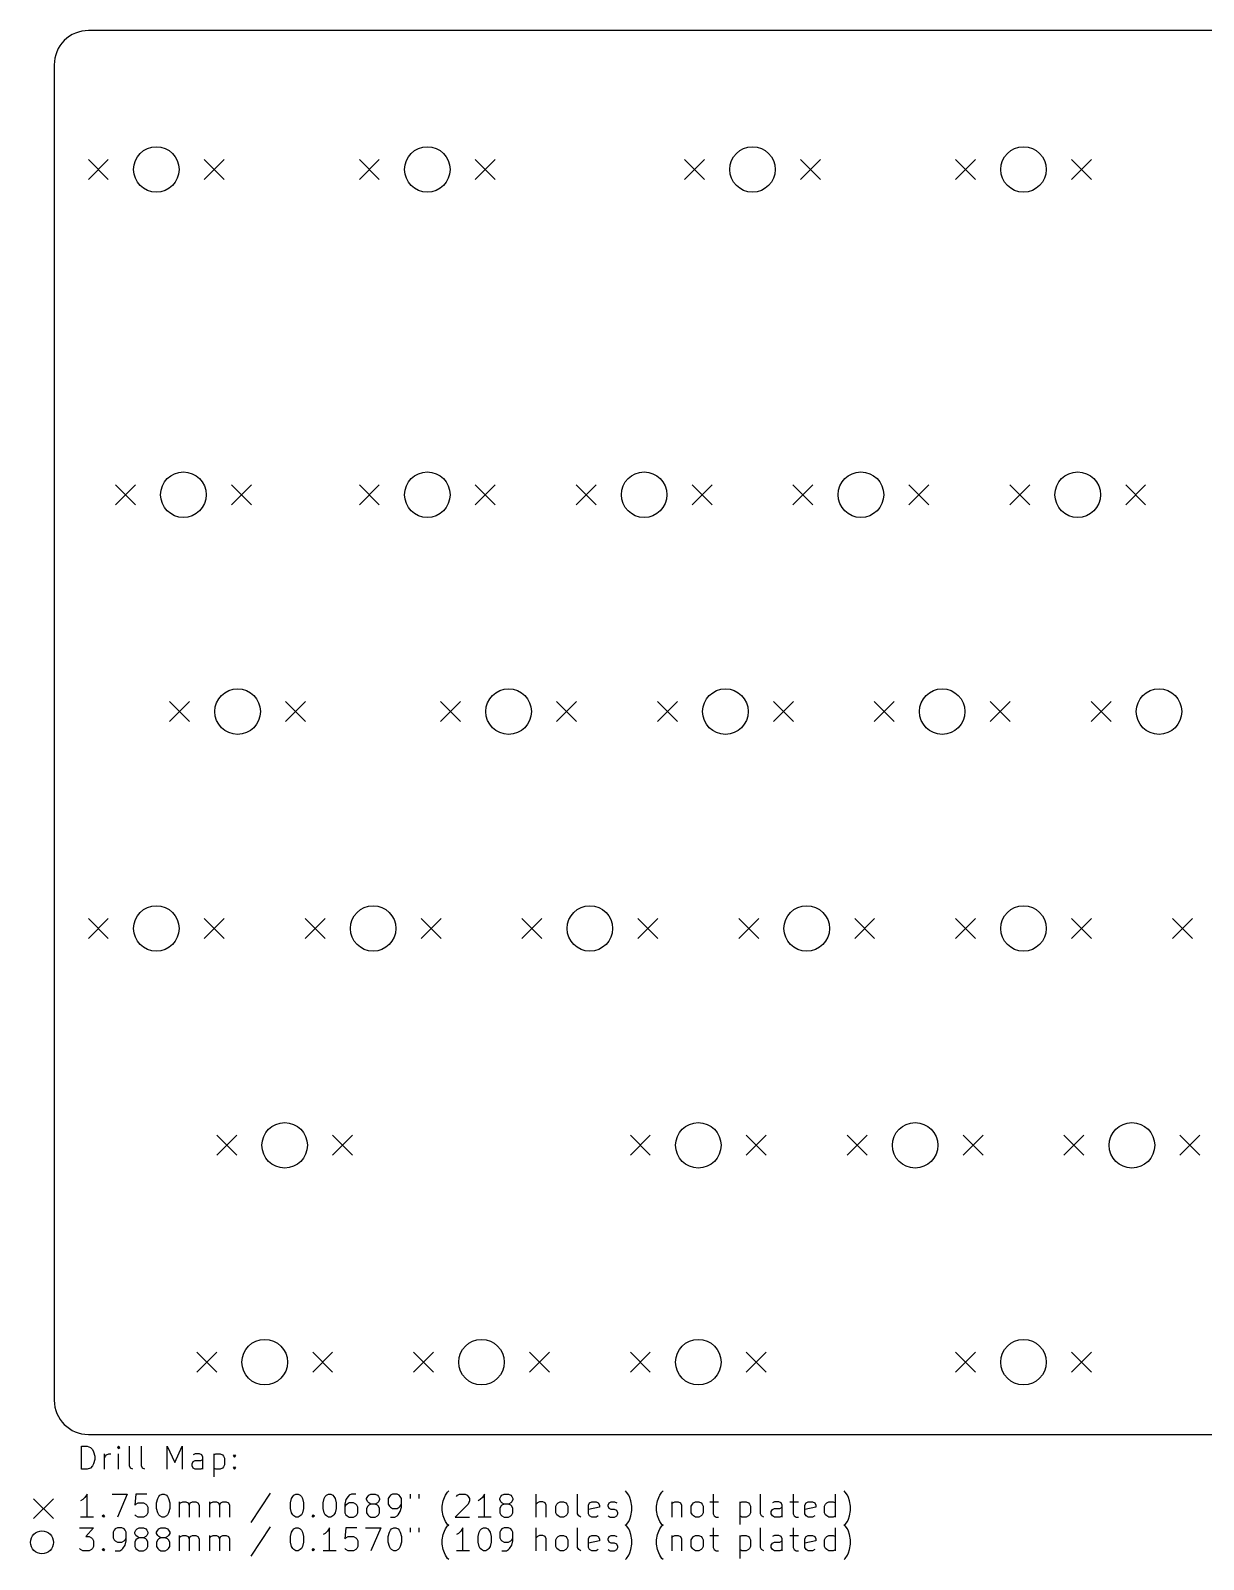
# Model space of a CAD drawing. Extents: x 0 to 17.2, y -5.6 to -0.3.
# Drawn here: x 0 to 4.04, y -5.59 to -0.31 of the extents above; entities that cross this region are included whole.
import ezdxf

# ---------------------------------------------------------------- set-up
doc = ezdxf.new("R2010")
doc.units = 0
doc.header["$MEASUREMENT"] = 0
doc.layers.add('BLACK', color=7, linetype='CONTINUOUS')

msp = doc.modelspace()

# ---------------------------------------------------------------- linework, layer by layer
at = {"layer": 'BLACK', "linetype": 'CONTINUOUS'}
for p, q in [((17.0866, -0.314961), (0.19685, -0.314961)), ((0.07874, -0.433071), (0.07874, -5.03937)), ((0.196457, -0.759449), (0.265354, -0.828346)), ((0.265354, -0.759449), (0.196457, -0.828346)), ((0.596457, -0.759449), (0.665354, -0.828346)), ((0.665354, -0.759449), (0.596457, -0.828346)), ((1.1315, -0.759449), (1.20039, -0.828346)), ((1.20039, -0.759449), (1.1315, -0.828346)), ((1.5315, -0.759449), (1.60039, -0.828346)), ((1.60039, -0.759449), (1.5315, -0.828346)), ((2.25354, -0.759449), (2.32244, -0.828346)), ((2.32244, -0.759449), (2.25354, -0.828346)), ((2.65354, -0.759449), (2.72244, -0.828346)), ((2.72244, -0.759449), (2.65354, -0.828346)), ((3.18858, -0.759449), (3.25748, -0.828346)), ((3.25748, -0.759449), (3.18858, -0.828346)), ((3.58858, -0.759449), (3.65748, -0.828346)), ((3.65748, -0.759449), (3.58858, -0.828346)), ((0.289961, -1.8815), (0.358858, -1.95039)), ((0.358858, -1.8815), (0.289961, -1.95039)), ((0.689961, -1.8815), (0.758858, -1.95039)), ((0.758858, -1.8815), (0.689961, -1.95039)), ((1.1315, -1.8815), (1.20039, -1.95039)), ((1.20039, -1.8815), (1.1315, -1.95039)), ((1.5315, -1.8815), (1.60039, -1.95039)), ((1.60039, -1.8815), (1.5315, -1.95039)), ((1.87953, -1.8815), (1.94843, -1.95039)), ((1.94843, -1.8815), (1.87953, -1.95039)), ((2.27953, -1.8815), (2.34843, -1.95039)), ((2.34843, -1.8815), (2.27953, -1.95039)), ((2.62756, -1.8815), (2.69646, -1.95039)), ((2.69646, -1.8815), (2.62756, -1.95039)), ((3.02756, -1.8815), (3.09646, -1.95039)), ((3.09646, -1.8815), (3.02756, -1.95039)), ((3.37559, -1.8815), (3.44449, -1.95039)), ((3.44449, -1.8815), (3.37559, -1.95039)), ((3.77559, -1.8815), (3.84449, -1.95039)), ((3.84449, -1.8815), (3.77559, -1.95039)), ((0.476969, -2.62953), (0.545866, -2.69843)), ((0.545866, -2.62953), (0.476969, -2.69843)), ((0.876969, -2.62953), (0.945866, -2.69843)), ((0.945866, -2.62953), (0.876969, -2.69843)), ((1.41201, -2.62953), (1.48091, -2.69843)), ((1.48091, -2.62953), (1.41201, -2.69843)), ((1.81201, -2.62953), (1.88091, -2.69843)), ((1.88091, -2.62953), (1.81201, -2.69843)), ((2.16004, -2.62953), (2.22894, -2.69843)), ((2.22894, -2.62953), (2.16004, -2.69843)), ((2.56004, -2.62953), (2.62894, -2.69843)), ((2.62894, -2.62953), (2.56004, -2.69843)), ((2.90807, -2.62953), (2.97697, -2.69843)), ((2.97697, -2.62953), (2.90807, -2.69843)), ((3.30807, -2.62953), (3.37697, -2.69843)), ((3.37697, -2.62953), (3.30807, -2.69843)), ((3.6561, -2.62953), (3.725, -2.69843)), ((3.725, -2.62953), (3.6561, -2.69843)), ((0.196457, -3.37756), (0.265354, -3.44646)), ((0.265354, -3.37756), (0.196457, -3.44646)), ((0.596457, -3.37756), (0.665354, -3.44646)), ((0.665354, -3.37756), (0.596457, -3.44646)), ((0.944488, -3.37756), (1.01339, -3.44646)), ((1.01339, -3.37756), (0.944488, -3.44646)), ((1.34449, -3.37756), (1.41339, -3.44646)), ((1.41339, -3.37756), (1.34449, -3.44646)), ((1.69252, -3.37756), (1.76142, -3.44646)), ((1.76142, -3.37756), (1.69252, -3.44646)), ((2.09252, -3.37756), (2.16142, -3.44646)), ((2.16142, -3.37756), (2.09252, -3.44646)), ((2.44055, -3.37756), (2.50945, -3.44646)), ((2.50945, -3.37756), (2.44055, -3.44646)), ((2.84055, -3.37756), (2.90945, -3.44646)), ((2.90945, -3.37756), (2.84055, -3.44646)), ((3.18858, -3.37756), (3.25748, -3.44646)), ((3.25748, -3.37756), (3.18858, -3.44646)), ((3.58858, -3.37756), (3.65748, -3.44646)), ((3.65748, -3.37756), (3.58858, -3.44646)), ((3.93661, -3.37756), (4.00551, -3.44646)), ((4.00551, -3.37756), (3.93661, -3.44646)), ((0.63937, -4.12559), (0.708268, -4.19449)), ((0.708268, -4.12559), (0.63937, -4.19449)), ((1.03937, -4.12559), (1.10827, -4.19449)), ((1.10827, -4.12559), (1.03937, -4.19449)), ((2.06654, -4.12559), (2.13543, -4.19449)), ((2.13543, -4.12559), (2.06654, -4.19449)), ((2.46654, -4.12559), (2.53543, -4.19449)), ((2.53543, -4.12559), (2.46654, -4.19449)), ((2.81457, -4.12559), (2.88346, -4.19449)), ((2.88346, -4.12559), (2.81457, -4.19449)), ((3.21457, -4.12559), (3.28346, -4.19449)), ((3.28346, -4.12559), (3.21457, -4.19449)), ((3.5626, -4.12559), (3.6315, -4.19449)), ((3.6315, -4.12559), (3.5626, -4.19449)), ((3.9626, -4.12559), (4.0315, -4.19449)), ((4.0315, -4.12559), (3.9626, -4.19449)), ((0.570472, -4.87362), (0.63937, -4.94252)), ((0.63937, -4.87362), (0.570472, -4.94252)), ((0.970472, -4.87362), (1.03937, -4.94252)), ((1.03937, -4.87362), (0.970472, -4.94252)), ((1.3185, -4.87362), (1.3874, -4.94252)), ((1.3874, -4.87362), (1.3185, -4.94252)), ((1.7185, -4.87362), (1.7874, -4.94252)), ((1.7874, -4.87362), (1.7185, -4.94252)), ((2.06654, -4.87362), (2.13543, -4.94252)), ((2.13543, -4.87362), (2.06654, -4.94252)), ((2.46654, -4.87362), (2.53543, -4.94252)), ((2.53543, -4.87362), (2.46654, -4.94252)), ((3.18858, -4.87362), (3.25748, -4.94252)), ((3.25748, -4.87362), (3.18858, -4.94252)), ((3.58858, -4.87362), (3.65748, -4.94252)), ((3.65748, -4.87362), (3.58858, -4.94252)), ((0.19685, -5.15748), (9.37008, -5.15748)), ((0.173273, -5.27696), (0.173273, -5.19822)), ((0.173273, -5.19822), (0.192021, -5.19822)), ((0.192021, -5.19822), (0.20327, -5.20197)), ((0.20327, -5.20197), (0.210769, -5.20947)), ((0.210769, -5.20947), (0.214518, -5.21697)), ((0.214518, -5.21697), (0.218268, -5.23196)), ((0.300757, -5.19822), (0.297008, -5.20197)), ((0.297008, -5.20197), (0.300757, -5.20572)), ((0.304507, -5.20197), (0.300757, -5.19822)), ((0.300757, -5.19822), (0.300757, -5.20572)), ((0.300757, -5.20572), (0.304507, -5.20197)), ((0.338253, -5.26571), (0.338253, -5.19822)), ((0.379498, -5.26571), (0.379498, -5.19822)), ((0.467986, -5.27696), (0.467986, -5.19822)), ((0.467986, -5.19822), (0.494233, -5.25446)), ((0.494233, -5.25446), (0.52048, -5.19822)), ((0.52048, -5.19822), (0.52048, -5.27696)), ((0.20327, -5.27321), (0.192021, -5.27696)), ((0.210769, -5.26571), (0.20327, -5.27321)), ((0.214518, -5.25821), (0.210769, -5.26571)), ((0.218268, -5.24321), (0.214518, -5.25821)), ((0.218268, -5.23196), (0.218268, -5.24321)), ((0.252014, -5.27696), (0.252014, -5.22447)), ((0.252014, -5.23946), (0.255763, -5.23196)), ((0.255763, -5.23196), (0.259513, -5.22822)), ((0.259513, -5.22822), (0.267012, -5.22447)), ((0.267012, -5.22447), (0.274511, -5.22447)), ((0.300757, -5.27696), (0.300757, -5.22447)), ((0.342002, -5.27321), (0.338253, -5.26571)), ((0.349501, -5.27696), (0.342002, -5.27321)), ((0.383247, -5.27321), (0.379498, -5.26571)), ((0.390746, -5.27696), (0.383247, -5.27321)), ((0.554226, -5.25821), (0.557975, -5.25071)), ((0.554226, -5.26571), (0.554226, -5.25821)), ((0.557975, -5.27321), (0.554226, -5.26571)), ((0.565474, -5.22447), (0.557975, -5.22822)), ((0.557975, -5.25071), (0.565474, -5.24696)), ((0.565474, -5.27696), (0.557975, -5.27321)), ((0.580472, -5.22447), (0.565474, -5.22447)), ((0.565474, -5.24696), (0.584222, -5.24696)), ((0.587971, -5.22822), (0.580472, -5.22447)), ((0.584222, -5.24696), (0.591721, -5.24321)), ((0.591721, -5.27321), (0.584222, -5.27696)), ((0.591721, -5.23571), (0.587971, -5.22822)), ((0.591721, -5.27696), (0.591721, -5.23571)), ((0.629216, -5.22447), (0.629216, -5.30321)), ((0.629216, -5.22822), (0.636715, -5.22447)), ((0.636715, -5.27696), (0.629216, -5.27321)), ((0.636715, -5.22447), (0.651714, -5.22447)), ((0.651714, -5.22447), (0.659213, -5.22822)), ((0.659213, -5.27321), (0.651714, -5.27696)), ((0.659213, -5.22822), (0.662962, -5.23196)), ((0.662962, -5.26946), (0.659213, -5.27321)), ((0.662962, -5.23196), (0.666712, -5.23946)), ((0.666712, -5.26196), (0.662962, -5.26946)), ((0.666712, -5.23946), (0.666712, -5.26196)), ((0.696708, -5.23196), (0.700457, -5.22822)), ((0.700457, -5.23571), (0.696708, -5.23196)), ((0.696708, -5.27321), (0.700457, -5.26946)), ((0.700457, -5.27696), (0.696708, -5.27321)), ((0.700457, -5.22822), (0.704207, -5.23196)), ((0.700457, -5.22822), (0.700457, -5.23571)), ((0.704207, -5.23196), (0.700457, -5.23571)), ((0.700457, -5.26946), (0.704207, -5.27321)), ((0.700457, -5.26946), (0.700457, -5.27696)), ((0.704207, -5.27321), (0.700457, -5.27696)), ((0.192021, -5.27696), (0.173273, -5.27696)), ((0.584222, -5.27696), (0.565474, -5.27696)), ((0.651714, -5.27696), (0.636715, -5.27696)), ((0.006888, -5.37894), (0.075786, -5.44783)), ((0.075786, -5.37894), (0.006888, -5.44783)), ((0.184522, -5.37482), (0.177023, -5.38232)), ((0.192021, -5.36357), (0.184522, -5.37482)), ((0.192021, -5.44231), (0.192021, -5.36357)), ((0.27826, -5.36357), (0.330754, -5.36357)), ((0.330754, -5.36357), (0.297008, -5.44231)), ((0.36075, -5.36357), (0.357, -5.40107)), ((0.398245, -5.36357), (0.36075, -5.36357)), ((0.431991, -5.39357), (0.435741, -5.37857)), ((0.435741, -5.37857), (0.43949, -5.37107)), ((0.43949, -5.37107), (0.44324, -5.36732)), ((0.44324, -5.36732), (0.450739, -5.36357)), ((0.450739, -5.36357), (0.458238, -5.36357)), ((0.458238, -5.36357), (0.465737, -5.36732)), ((0.465737, -5.36732), (0.469486, -5.37107)), ((0.469486, -5.37107), (0.473236, -5.37857)), ((0.473236, -5.37857), (0.476985, -5.39357)), ((0.824192, -5.35982), (0.7567, -5.46106)), ((0.893933, -5.39357), (0.897683, -5.37857)), ((0.897683, -5.37857), (0.901432, -5.37107)), ((0.901432, -5.37107), (0.905182, -5.36732)), ((0.905182, -5.36732), (0.912681, -5.36357)), ((0.912681, -5.36357), (0.92018, -5.36357)), ((0.92018, -5.36357), (0.927679, -5.36732)), ((0.927679, -5.36732), (0.931429, -5.37107)), ((0.931429, -5.37107), (0.935178, -5.37857)), ((0.935178, -5.37857), (0.938928, -5.39357)), ((1.00642, -5.39357), (1.01017, -5.37857)), ((1.01017, -5.37857), (1.01392, -5.37107)), ((1.01392, -5.37107), (1.01767, -5.36732)), ((1.01767, -5.36732), (1.02517, -5.36357)), ((1.02517, -5.36357), (1.03267, -5.36357)), ((1.03267, -5.36357), (1.04017, -5.36732)), ((1.04017, -5.36732), (1.04391, -5.37107)), ((1.04391, -5.37107), (1.04766, -5.37857)), ((1.04766, -5.37857), (1.05141, -5.39357)), ((1.09266, -5.37107), (1.08516, -5.38232)), ((1.09641, -5.36732), (1.09266, -5.37107)), ((1.10391, -5.36357), (1.09641, -5.36732)), ((1.11891, -5.36357), (1.10391, -5.36357)), ((1.1564, -5.37857), (1.16015, -5.37107)), ((1.1564, -5.38232), (1.1564, -5.37857)), ((1.16015, -5.37107), (1.1639, -5.36732)), ((1.1639, -5.36732), (1.1714, -5.36357)), ((1.1714, -5.36357), (1.1864, -5.36357)), ((1.1864, -5.36357), (1.1939, -5.36732)), ((1.1939, -5.36732), (1.19765, -5.37107)), ((1.19765, -5.37107), (1.20139, -5.37857)), ((1.20139, -5.37857), (1.20139, -5.38232)), ((1.23514, -5.37107), (1.23139, -5.37857)), ((1.23139, -5.37857), (1.23139, -5.39732)), ((1.23889, -5.36732), (1.23514, -5.37107)), ((1.24639, -5.36357), (1.23889, -5.36732)), ((1.26139, -5.36357), (1.24639, -5.36357)), ((1.26889, -5.36732), (1.26139, -5.36357)), ((1.27264, -5.37107), (1.26889, -5.36732)), ((1.27639, -5.37857), (1.27264, -5.37107)), ((1.27639, -5.40857), (1.27639, -5.37857)), ((1.30638, -5.36357), (1.30638, -5.37857)), ((1.33638, -5.36357), (1.33638, -5.37857)), ((1.42112, -5.38607), (1.42487, -5.37482)), ((1.42487, -5.37482), (1.42862, -5.36732)), ((1.42862, -5.36732), (1.43612, -5.35607)), ((1.43612, -5.35607), (1.43987, -5.35232)), ((1.46611, -5.37107), (1.46986, -5.36732)), ((1.46986, -5.36732), (1.47736, -5.36357)), ((1.47736, -5.36357), (1.49611, -5.36357)), ((1.49611, -5.36357), (1.50361, -5.36732)), ((1.50361, -5.36732), (1.50736, -5.37107)), ((1.50736, -5.37107), (1.51111, -5.37857)), ((1.51111, -5.37857), (1.51111, -5.38607)), ((1.5561, -5.37482), (1.5486, -5.38232)), ((1.5636, -5.36357), (1.5561, -5.37482)), ((1.5636, -5.44231), (1.5636, -5.36357)), ((1.61609, -5.37857), (1.61984, -5.37107)), ((1.61609, -5.38232), (1.61609, -5.37857)), ((1.61984, -5.37107), (1.62359, -5.36732)), ((1.62359, -5.36732), (1.63109, -5.36357)), ((1.63109, -5.36357), (1.64609, -5.36357)), ((1.64609, -5.36357), (1.65359, -5.36732)), ((1.65359, -5.36732), (1.65734, -5.37107)), ((1.65734, -5.37107), (1.66109, -5.37857)), ((1.66109, -5.37857), (1.66109, -5.38232)), ((1.74208, -5.44231), (1.74208, -5.36357)), ((1.88456, -5.43106), (1.88456, -5.36357)), ((2.05329, -5.35607), (2.04954, -5.35232)), ((2.06079, -5.36732), (2.05329, -5.35607)), ((2.06454, -5.37482), (2.06079, -5.36732)), ((2.06829, -5.38607), (2.06454, -5.37482)), ((2.16053, -5.38607), (2.16427, -5.37482)), ((2.16427, -5.37482), (2.16802, -5.36732)), ((2.16802, -5.36732), (2.17552, -5.35607)), ((2.17552, -5.35607), (2.17927, -5.35232)), ((2.35175, -5.36357), (2.35175, -5.43106)), ((2.51523, -5.43106), (2.51523, -5.36357)), ((2.62772, -5.36357), (2.62772, -5.43106)), ((2.77395, -5.44231), (2.77395, -5.36357)), ((2.80769, -5.35607), (2.80394, -5.35232)), ((2.81519, -5.36732), (2.80769, -5.35607)), ((2.81894, -5.37482), (2.81519, -5.36732)), ((2.82269, -5.38607), (2.81894, -5.37482)), ((0.177023, -5.38232), (0.169524, -5.38607)), ((0.357, -5.40107), (0.36075, -5.39732)), ((0.36075, -5.39732), (0.368249, -5.39357)), ((0.368249, -5.39357), (0.386997, -5.39357)), ((0.386997, -5.39357), (0.394496, -5.39732)), ((0.394496, -5.39732), (0.398245, -5.40107)), ((0.398245, -5.40107), (0.401995, -5.40857)), ((0.401995, -5.42732), (0.398245, -5.43481)), ((0.401995, -5.40857), (0.401995, -5.42732)), ((0.431991, -5.41232), (0.431991, -5.39357)), ((0.435741, -5.42732), (0.431991, -5.41232)), ((0.43949, -5.43481), (0.435741, -5.42732)), ((0.473236, -5.42732), (0.469486, -5.43481)), ((0.476985, -5.41232), (0.473236, -5.42732)), ((0.476985, -5.39357), (0.476985, -5.41232)), ((0.510731, -5.44231), (0.510731, -5.38982)), ((0.510731, -5.39732), (0.514481, -5.39357)), ((0.514481, -5.39357), (0.52198, -5.38982)), ((0.52198, -5.38982), (0.533228, -5.38982)), ((0.533228, -5.38982), (0.540727, -5.39357)), ((0.540727, -5.39357), (0.544477, -5.40107)), ((0.544477, -5.40107), (0.548226, -5.39357)), ((0.544477, -5.40107), (0.544477, -5.44231)), ((0.548226, -5.39357), (0.555726, -5.38982)), ((0.555726, -5.38982), (0.566974, -5.38982)), ((0.566974, -5.38982), (0.574473, -5.39357)), ((0.574473, -5.39357), (0.578223, -5.40107)), ((0.578223, -5.40107), (0.578223, -5.44231)), ((0.615718, -5.44231), (0.615718, -5.38982)), ((0.615718, -5.39732), (0.619468, -5.39357)), ((0.619468, -5.39357), (0.626967, -5.38982)), ((0.626967, -5.38982), (0.638215, -5.38982)), ((0.638215, -5.38982), (0.645714, -5.39357)), ((0.645714, -5.39357), (0.649464, -5.40107)), ((0.649464, -5.40107), (0.653213, -5.39357)), ((0.649464, -5.40107), (0.649464, -5.44231)), ((0.653213, -5.39357), (0.660712, -5.38982)), ((0.660712, -5.38982), (0.671961, -5.38982)), ((0.671961, -5.38982), (0.67946, -5.39357)), ((0.67946, -5.39357), (0.68321, -5.40107)), ((0.68321, -5.40107), (0.68321, -5.44231)), ((0.893933, -5.41232), (0.893933, -5.39357)), ((0.897683, -5.42732), (0.893933, -5.41232)), ((0.901432, -5.43481), (0.897683, -5.42732)), ((0.935178, -5.42732), (0.931429, -5.43481)), ((0.938928, -5.41232), (0.935178, -5.42732)), ((0.938928, -5.39357), (0.938928, -5.41232)), ((1.00642, -5.41232), (1.00642, -5.39357)), ((1.01017, -5.42732), (1.00642, -5.41232)), ((1.01392, -5.43481), (1.01017, -5.42732)), ((1.04766, -5.42732), (1.04391, -5.43481)), ((1.05141, -5.41232), (1.04766, -5.42732)), ((1.05141, -5.39357), (1.05141, -5.41232)), ((1.08516, -5.38232), (1.08141, -5.39732)), ((1.08141, -5.39732), (1.08141, -5.42732)), ((1.08516, -5.40107), (1.08141, -5.40857)), ((1.08141, -5.42732), (1.08516, -5.43481)), ((1.08891, -5.39732), (1.08516, -5.40107)), ((1.09641, -5.39357), (1.08891, -5.39732)), ((1.11141, -5.39357), (1.09641, -5.39357)), ((1.11891, -5.39732), (1.11141, -5.39357)), ((1.12265, -5.40107), (1.11891, -5.39732)), ((1.1264, -5.40857), (1.12265, -5.40107)), ((1.12265, -5.43481), (1.1264, -5.42732)), ((1.1264, -5.42732), (1.1264, -5.40857)), ((1.16015, -5.38982), (1.1564, -5.38232)), ((1.16015, -5.40482), (1.1564, -5.41232)), ((1.1564, -5.41232), (1.1564, -5.42732)), ((1.1564, -5.42732), (1.16015, -5.43481)), ((1.1639, -5.39357), (1.16015, -5.38982)), ((1.1639, -5.40107), (1.16015, -5.40482)), ((1.1714, -5.39732), (1.1639, -5.39357)), ((1.1714, -5.39732), (1.1639, -5.40107)), ((1.1864, -5.39732), (1.1714, -5.39732)), ((1.1939, -5.39357), (1.1864, -5.39732)), ((1.1939, -5.40107), (1.1864, -5.39732)), ((1.19765, -5.38982), (1.1939, -5.39357)), ((1.19765, -5.40482), (1.1939, -5.40107)), ((1.20139, -5.38232), (1.19765, -5.38982)), ((1.20139, -5.41232), (1.19765, -5.40482)), ((1.19765, -5.43481), (1.20139, -5.42732)), ((1.20139, -5.42732), (1.20139, -5.41232)), ((1.23139, -5.39732), (1.23514, -5.40482)), ((1.23514, -5.40482), (1.23889, -5.40857)), ((1.23889, -5.40857), (1.24639, -5.41232)), ((1.24639, -5.41232), (1.26139, -5.41232)), ((1.26139, -5.41232), (1.26889, -5.40857)), ((1.26514, -5.43481), (1.27264, -5.42357)), ((1.26889, -5.40857), (1.27264, -5.40482)), ((1.27264, -5.40482), (1.27639, -5.39732)), ((1.27264, -5.42357), (1.27639, -5.40857)), ((1.41737, -5.40482), (1.42112, -5.38607)), ((1.41737, -5.41982), (1.41737, -5.40482)), ((1.42112, -5.43856), (1.41737, -5.41982)), ((1.50736, -5.39732), (1.46236, -5.44231)), ((1.51111, -5.38607), (1.50736, -5.39732)), ((1.5486, -5.38232), (1.5411, -5.38607)), ((1.61984, -5.38982), (1.61609, -5.38232)), ((1.61984, -5.40482), (1.61609, -5.41232)), ((1.61609, -5.41232), (1.61609, -5.42732)), ((1.61609, -5.42732), (1.61984, -5.43481)), ((1.62359, -5.39357), (1.61984, -5.38982)), ((1.62359, -5.40107), (1.61984, -5.40482)), ((1.63109, -5.39732), (1.62359, -5.39357)), ((1.63109, -5.39732), (1.62359, -5.40107)), ((1.64609, -5.39732), (1.63109, -5.39732)), ((1.65359, -5.39357), (1.64609, -5.39732)), ((1.65359, -5.40107), (1.64609, -5.39732)), ((1.65734, -5.38982), (1.65359, -5.39357)), ((1.65734, -5.40482), (1.65359, -5.40107)), ((1.66109, -5.38232), (1.65734, -5.38982)), ((1.66109, -5.41232), (1.65734, -5.40482)), ((1.65734, -5.43481), (1.66109, -5.42732)), ((1.66109, -5.42732), (1.66109, -5.41232)), ((1.74583, -5.39357), (1.74208, -5.39732)), ((1.75333, -5.38982), (1.74583, -5.39357)), ((1.76457, -5.38982), (1.75333, -5.38982)), ((1.77207, -5.39357), (1.76457, -5.38982)), ((1.77582, -5.40107), (1.77207, -5.39357)), ((1.77582, -5.44231), (1.77582, -5.40107)), ((1.80957, -5.40482), (1.81332, -5.39732)), ((1.80957, -5.42732), (1.80957, -5.40482)), ((1.81332, -5.43481), (1.80957, -5.42732)), ((1.81332, -5.39732), (1.81707, -5.39357)), ((1.81707, -5.39357), (1.82457, -5.38982)), ((1.82457, -5.38982), (1.83582, -5.38982)), ((1.83582, -5.38982), (1.84331, -5.39357)), ((1.84331, -5.39357), (1.84706, -5.39732)), ((1.84706, -5.39732), (1.85081, -5.40482)), ((1.85081, -5.42732), (1.84706, -5.43481)), ((1.85081, -5.40482), (1.85081, -5.42732)), ((1.88831, -5.43856), (1.88456, -5.43106)), ((1.92205, -5.40107), (1.9258, -5.39357)), ((1.92205, -5.43106), (1.92205, -5.40107)), ((1.95955, -5.40857), (1.92205, -5.41607)), ((1.9258, -5.43856), (1.92205, -5.43106)), ((1.9258, -5.39357), (1.9333, -5.38982)), ((1.9333, -5.38982), (1.9483, -5.38982)), ((1.9483, -5.38982), (1.9558, -5.39357)), ((1.9558, -5.39357), (1.95955, -5.40107)), ((1.95955, -5.40107), (1.95955, -5.40857)), ((1.98955, -5.40107), (1.9933, -5.39357)), ((1.98955, -5.40482), (1.98955, -5.40107)), ((1.9933, -5.41232), (1.98955, -5.40482)), ((1.9933, -5.39357), (2.0008, -5.38982)), ((2.0008, -5.41607), (1.9933, -5.41232)), ((2.0008, -5.38982), (2.01204, -5.38982)), ((2.01204, -5.41607), (2.0008, -5.41607)), ((2.01204, -5.38982), (2.01954, -5.39357)), ((2.01954, -5.41982), (2.01204, -5.41607)), ((2.02329, -5.42732), (2.01954, -5.41982)), ((2.01954, -5.43856), (2.02329, -5.43106)), ((2.02329, -5.43106), (2.02329, -5.42732)), ((2.07204, -5.40482), (2.06829, -5.38607)), ((2.06829, -5.43856), (2.07204, -5.41982)), ((2.07204, -5.41982), (2.07204, -5.40482)), ((2.15678, -5.40482), (2.16053, -5.38607)), ((2.15678, -5.41982), (2.15678, -5.40482)), ((2.16053, -5.43856), (2.15678, -5.41982)), ((2.20927, -5.38982), (2.20927, -5.44231)), ((2.20927, -5.39732), (2.21302, -5.39357)), ((2.21302, -5.39357), (2.22052, -5.38982)), ((2.22052, -5.38982), (2.23177, -5.38982)), ((2.23177, -5.38982), (2.23927, -5.39357)), ((2.23927, -5.39357), (2.24301, -5.40107)), ((2.24301, -5.40107), (2.24301, -5.44231)), ((2.27676, -5.40482), (2.28051, -5.39732)), ((2.27676, -5.42732), (2.27676, -5.40482)), ((2.28051, -5.43481), (2.27676, -5.42732)), ((2.28051, -5.39732), (2.28426, -5.39357)), ((2.28426, -5.39357), (2.29176, -5.38982)), ((2.29176, -5.38982), (2.30301, -5.38982)), ((2.30301, -5.38982), (2.31051, -5.39357)), ((2.31051, -5.39357), (2.31426, -5.39732)), ((2.31426, -5.39732), (2.31801, -5.40482)), ((2.31801, -5.42732), (2.31426, -5.43481)), ((2.31801, -5.40482), (2.31801, -5.42732)), ((2.3405, -5.38982), (2.3705, -5.38982)), ((2.35175, -5.43106), (2.3555, -5.43856)), ((2.44399, -5.38982), (2.44399, -5.46856)), ((2.44399, -5.39357), (2.45149, -5.38982)), ((2.45149, -5.38982), (2.46649, -5.38982)), ((2.46649, -5.38982), (2.47399, -5.39357)), ((2.47399, -5.39357), (2.47774, -5.39732)), ((2.47774, -5.39732), (2.48148, -5.40482)), ((2.48148, -5.42732), (2.47774, -5.43481)), ((2.48148, -5.40482), (2.48148, -5.42732)), ((2.51898, -5.43856), (2.51523, -5.43106)), ((2.55273, -5.42357), (2.55648, -5.41607)), ((2.55273, -5.43106), (2.55273, -5.42357)), ((2.55648, -5.43856), (2.55273, -5.43106)), ((2.56397, -5.38982), (2.55648, -5.39357)), ((2.55648, -5.41607), (2.56397, -5.41232)), ((2.57897, -5.38982), (2.56397, -5.38982)), ((2.56397, -5.41232), (2.58272, -5.41232)), ((2.58647, -5.39357), (2.57897, -5.38982)), ((2.58272, -5.41232), (2.59022, -5.40857)), ((2.59022, -5.40107), (2.58647, -5.39357)), ((2.59022, -5.44231), (2.59022, -5.40107)), ((2.61647, -5.38982), (2.64646, -5.38982)), ((2.62772, -5.43106), (2.63147, -5.43856)), ((2.66896, -5.40107), (2.67271, -5.39357)), ((2.66896, -5.43106), (2.66896, -5.40107)), ((2.70646, -5.40857), (2.66896, -5.41607)), ((2.67271, -5.43856), (2.66896, -5.43106)), ((2.67271, -5.39357), (2.68021, -5.38982)), ((2.68021, -5.38982), (2.69521, -5.38982)), ((2.69521, -5.38982), (2.70271, -5.39357)), ((2.70271, -5.39357), (2.70646, -5.40107)), ((2.70646, -5.40107), (2.70646, -5.40857)), ((2.73645, -5.40482), (2.7402, -5.39732)), ((2.73645, -5.42732), (2.73645, -5.40482)), ((2.7402, -5.43481), (2.73645, -5.42732)), ((2.7402, -5.39732), (2.74395, -5.39357)), ((2.74395, -5.39357), (2.75145, -5.38982)), ((2.75145, -5.38982), (2.76645, -5.38982)), ((2.76645, -5.38982), (2.77395, -5.39357)), ((2.82644, -5.40482), (2.82269, -5.38607)), ((2.82269, -5.43856), (2.82644, -5.41982)), ((2.82644, -5.41982), (2.82644, -5.40482)), ((0.165774, -5.47971), (0.214518, -5.47971)), ((0.214518, -5.44231), (0.169524, -5.44231)), ((0.214518, -5.47971), (0.188271, -5.50971)), ((0.244514, -5.43856), (0.248264, -5.43481)), ((0.248264, -5.44231), (0.244514, -5.43856)), ((0.248264, -5.43481), (0.252014, -5.43856)), ((0.248264, -5.43481), (0.248264, -5.44231)), ((0.252014, -5.43856), (0.248264, -5.44231)), ((0.289509, -5.48346), (0.285759, -5.48721)), ((0.297008, -5.47971), (0.289509, -5.48346)), ((0.312006, -5.47971), (0.297008, -5.47971)), ((0.319505, -5.48346), (0.312006, -5.47971)), ((0.323255, -5.48721), (0.319505, -5.48346)), ((0.36075, -5.43856), (0.357, -5.43481)), ((0.368249, -5.44231), (0.36075, -5.43856)), ((0.36075, -5.48721), (0.364499, -5.48346)), ((0.364499, -5.48346), (0.371999, -5.47971)), ((0.386997, -5.44231), (0.368249, -5.44231)), ((0.371999, -5.47971), (0.386997, -5.47971)), ((0.394496, -5.43856), (0.386997, -5.44231)), ((0.386997, -5.47971), (0.394496, -5.48346)), ((0.398245, -5.43481), (0.394496, -5.43856)), ((0.394496, -5.48346), (0.398245, -5.48721)), ((0.435741, -5.48721), (0.43949, -5.48346)), ((0.44324, -5.43856), (0.43949, -5.43481)), ((0.43949, -5.48346), (0.446989, -5.47971)), ((0.450739, -5.44231), (0.44324, -5.43856)), ((0.446989, -5.47971), (0.461987, -5.47971)), ((0.458238, -5.44231), (0.450739, -5.44231)), ((0.465737, -5.43856), (0.458238, -5.44231)), ((0.461987, -5.47971), (0.469486, -5.48346)), ((0.469486, -5.43481), (0.465737, -5.43856)), ((0.469486, -5.48346), (0.473236, -5.48721)), ((0.824192, -5.47597), (0.7567, -5.5772)), ((0.905182, -5.43856), (0.901432, -5.43481)), ((0.901432, -5.48721), (0.905182, -5.48346)), ((0.912681, -5.44231), (0.905182, -5.43856)), ((0.905182, -5.48346), (0.912681, -5.47971)), ((0.92018, -5.44231), (0.912681, -5.44231)), ((0.912681, -5.47971), (0.92018, -5.47971)), ((0.927679, -5.43856), (0.92018, -5.44231)), ((0.92018, -5.47971), (0.927679, -5.48346)), ((0.931429, -5.43481), (0.927679, -5.43856)), ((0.927679, -5.48346), (0.931429, -5.48721)), ((0.968924, -5.43856), (0.972673, -5.43481)), ((0.972673, -5.44231), (0.968924, -5.43856)), ((0.972673, -5.43481), (0.976423, -5.43856)), ((0.972673, -5.43481), (0.972673, -5.44231)), ((0.976423, -5.43856), (0.972673, -5.44231)), ((1.01767, -5.43856), (1.01392, -5.43481)), ((1.02517, -5.44231), (1.01767, -5.43856)), ((1.02892, -5.47971), (1.02142, -5.49096)), ((1.03267, -5.44231), (1.02517, -5.44231)), ((1.02892, -5.55846), (1.02892, -5.47971)), ((1.04017, -5.43856), (1.03267, -5.44231)), ((1.04391, -5.43481), (1.04017, -5.43856)), ((1.08516, -5.47971), (1.08141, -5.51721)), ((1.08516, -5.43481), (1.08891, -5.43856)), ((1.12265, -5.47971), (1.08516, -5.47971)), ((1.08891, -5.43856), (1.09641, -5.44231)), ((1.09641, -5.44231), (1.11141, -5.44231)), ((1.11141, -5.44231), (1.11891, -5.43856)), ((1.11891, -5.43856), (1.12265, -5.43481)), ((1.15265, -5.47971), (1.20514, -5.47971)), ((1.16015, -5.43481), (1.1639, -5.43856)), ((1.1639, -5.43856), (1.1714, -5.44231)), ((1.1714, -5.44231), (1.1864, -5.44231)), ((1.20514, -5.47971), (1.1714, -5.55846)), ((1.1864, -5.44231), (1.1939, -5.43856)), ((1.1939, -5.43856), (1.19765, -5.43481)), ((1.23889, -5.44231), (1.25389, -5.44231)), ((1.23889, -5.48721), (1.24264, -5.48346)), ((1.24264, -5.48346), (1.25014, -5.47971)), ((1.25014, -5.47971), (1.25764, -5.47971)), ((1.25389, -5.44231), (1.26139, -5.43856)), ((1.25764, -5.47971), (1.26514, -5.48346)), ((1.26139, -5.43856), (1.26514, -5.43481)), ((1.26514, -5.48346), (1.26889, -5.48721)), ((1.30638, -5.47971), (1.30638, -5.49471)), ((1.33638, -5.47971), (1.33638, -5.49471)), ((1.42487, -5.44981), (1.42112, -5.43856)), ((1.42862, -5.45731), (1.42487, -5.44981)), ((1.42487, -5.49096), (1.42862, -5.48346)), ((1.43612, -5.46856), (1.42862, -5.45731)), ((1.42862, -5.48346), (1.43612, -5.47222)), ((1.43612, -5.47222), (1.43987, -5.46847)), ((1.43987, -5.47231), (1.43612, -5.46856)), ((1.46236, -5.44231), (1.51111, -5.44231)), ((1.48861, -5.47971), (1.48111, -5.49096)), ((1.48861, -5.55846), (1.48861, -5.47971)), ((1.5861, -5.44231), (1.5411, -5.44231)), ((1.5486, -5.48721), (1.55235, -5.48346)), ((1.55235, -5.48346), (1.55985, -5.47971)), ((1.55985, -5.47971), (1.56735, -5.47971)), ((1.56735, -5.47971), (1.57485, -5.48346)), ((1.57485, -5.48346), (1.5786, -5.48721)), ((1.61984, -5.43481), (1.62359, -5.43856)), ((1.62359, -5.48346), (1.61984, -5.48721)), ((1.62359, -5.43856), (1.63109, -5.44231)), ((1.63109, -5.47971), (1.62359, -5.48346)), ((1.63109, -5.44231), (1.64609, -5.44231)), ((1.64609, -5.47971), (1.63109, -5.47971)), ((1.64609, -5.44231), (1.65359, -5.43856)), ((1.65359, -5.48346), (1.64609, -5.47971)), ((1.65359, -5.43856), (1.65734, -5.43481)), ((1.65734, -5.48721), (1.65359, -5.48346)), ((1.74208, -5.55846), (1.74208, -5.47971)), ((1.81707, -5.43856), (1.81332, -5.43481)), ((1.82457, -5.44231), (1.81707, -5.43856)), ((1.83582, -5.44231), (1.82457, -5.44231)), ((1.84331, -5.43856), (1.83582, -5.44231)), ((1.84706, -5.43481), (1.84331, -5.43856)), ((1.88456, -5.54721), (1.88456, -5.47971)), ((1.89581, -5.44231), (1.88831, -5.43856)), ((1.9333, -5.44231), (1.9258, -5.43856)), ((1.9483, -5.44231), (1.9333, -5.44231)), ((1.9558, -5.43856), (1.9483, -5.44231)), ((1.98955, -5.43856), (1.99705, -5.44231)), ((1.99705, -5.44231), (2.01204, -5.44231)), ((2.01204, -5.44231), (2.01954, -5.43856)), ((2.05329, -5.47222), (2.04954, -5.46847)), ((2.04954, -5.47231), (2.05329, -5.46856)), ((2.05329, -5.46856), (2.06079, -5.45731)), ((2.06079, -5.48346), (2.05329, -5.47222)), ((2.06079, -5.45731), (2.06454, -5.44981)), ((2.06454, -5.49096), (2.06079, -5.48346)), ((2.06454, -5.44981), (2.06829, -5.43856)), ((2.16427, -5.44981), (2.16053, -5.43856)), ((2.16802, -5.45731), (2.16427, -5.44981)), ((2.16427, -5.49096), (2.16802, -5.48346)), ((2.17552, -5.46856), (2.16802, -5.45731)), ((2.16802, -5.48346), (2.17552, -5.47222)), ((2.17552, -5.47222), (2.17927, -5.46847)), ((2.17927, -5.47231), (2.17552, -5.46856)), ((2.28426, -5.43856), (2.28051, -5.43481)), ((2.29176, -5.44231), (2.28426, -5.43856)), ((2.30301, -5.44231), (2.29176, -5.44231)), ((2.31051, -5.43856), (2.30301, -5.44231)), ((2.31426, -5.43481), (2.31051, -5.43856)), ((2.35175, -5.47971), (2.35175, -5.54721)), ((2.3555, -5.43856), (2.363, -5.44231)), ((2.363, -5.44231), (2.3705, -5.44231)), ((2.45149, -5.44231), (2.44399, -5.43856)), ((2.46649, -5.44231), (2.45149, -5.44231)), ((2.47399, -5.43856), (2.46649, -5.44231)), ((2.47774, -5.43481), (2.47399, -5.43856)), ((2.51523, -5.54721), (2.51523, -5.47971)), ((2.52648, -5.44231), (2.51898, -5.43856)), ((2.56397, -5.44231), (2.55648, -5.43856)), ((2.58272, -5.44231), (2.56397, -5.44231)), ((2.59022, -5.43856), (2.58272, -5.44231)), ((2.62772, -5.47971), (2.62772, -5.54721)), ((2.63147, -5.43856), (2.63897, -5.44231)), ((2.63897, -5.44231), (2.64646, -5.44231)), ((2.68021, -5.44231), (2.67271, -5.43856)), ((2.69521, -5.44231), (2.68021, -5.44231)), ((2.70271, -5.43856), (2.69521, -5.44231)), ((2.74395, -5.43856), (2.7402, -5.43481)), ((2.75145, -5.44231), (2.74395, -5.43856)), ((2.76645, -5.44231), (2.75145, -5.44231)), ((2.77395, -5.43856), (2.76645, -5.44231)), ((2.77395, -5.55846), (2.77395, -5.47971)), ((2.80769, -5.47222), (2.80394, -5.46847)), ((2.80394, -5.47231), (2.80769, -5.46856)), ((2.80769, -5.46856), (2.81519, -5.45731)), ((2.81519, -5.48346), (2.80769, -5.47222)), ((2.81519, -5.45731), (2.81894, -5.44981)), ((2.81894, -5.49096), (2.81519, -5.48346)), ((2.81894, -5.44981), (2.82269, -5.43856)), ((0.188271, -5.50971), (0.19952, -5.50971)), ((0.19952, -5.50971), (0.207019, -5.51346)), ((0.207019, -5.51346), (0.210769, -5.51721)), ((0.210769, -5.51721), (0.214518, -5.52471)), ((0.214518, -5.52471), (0.214518, -5.54346)), ((0.285759, -5.48721), (0.28201, -5.49471)), ((0.28201, -5.49471), (0.28201, -5.51346)), ((0.28201, -5.51346), (0.285759, -5.52096)), ((0.285759, -5.52096), (0.289509, -5.52471)), ((0.289509, -5.52471), (0.297008, -5.52846)), ((0.297008, -5.52846), (0.312006, -5.52846)), ((0.312006, -5.52846), (0.319505, -5.52471)), ((0.319505, -5.52471), (0.323255, -5.52096)), ((0.327004, -5.49471), (0.323255, -5.48721)), ((0.323255, -5.52096), (0.327004, -5.51346)), ((0.323255, -5.53971), (0.327004, -5.52471)), ((0.327004, -5.52471), (0.327004, -5.49471)), ((0.357, -5.49471), (0.36075, -5.48721)), ((0.357, -5.49846), (0.357, -5.49471)), ((0.36075, -5.50596), (0.357, -5.49846)), ((0.36075, -5.52096), (0.357, -5.52846)), ((0.357, -5.52846), (0.357, -5.54346)), ((0.364499, -5.50971), (0.36075, -5.50596)), ((0.364499, -5.51721), (0.36075, -5.52096)), ((0.371999, -5.51346), (0.364499, -5.50971)), ((0.371999, -5.51346), (0.364499, -5.51721)), ((0.386997, -5.51346), (0.371999, -5.51346)), ((0.394496, -5.50971), (0.386997, -5.51346)), ((0.394496, -5.51721), (0.386997, -5.51346)), ((0.398245, -5.50596), (0.394496, -5.50971)), ((0.398245, -5.52096), (0.394496, -5.51721)), ((0.398245, -5.48721), (0.401995, -5.49471)), ((0.401995, -5.49846), (0.398245, -5.50596)), ((0.401995, -5.52846), (0.398245, -5.52096)), ((0.401995, -5.49471), (0.401995, -5.49846)), ((0.401995, -5.54346), (0.401995, -5.52846)), ((0.431991, -5.49471), (0.435741, -5.48721)), ((0.431991, -5.49846), (0.431991, -5.49471)), ((0.435741, -5.50596), (0.431991, -5.49846)), ((0.435741, -5.52096), (0.431991, -5.52846)), ((0.431991, -5.52846), (0.431991, -5.54346)), ((0.43949, -5.50971), (0.435741, -5.50596)), ((0.43949, -5.51721), (0.435741, -5.52096)), ((0.446989, -5.51346), (0.43949, -5.50971)), ((0.446989, -5.51346), (0.43949, -5.51721)), ((0.461987, -5.51346), (0.446989, -5.51346)), ((0.469486, -5.50971), (0.461987, -5.51346)), ((0.469486, -5.51721), (0.461987, -5.51346)), ((0.473236, -5.50596), (0.469486, -5.50971)), ((0.473236, -5.52096), (0.469486, -5.51721)), ((0.473236, -5.48721), (0.476985, -5.49471)), ((0.476985, -5.49846), (0.473236, -5.50596)), ((0.476985, -5.52846), (0.473236, -5.52096)), ((0.476985, -5.49471), (0.476985, -5.49846)), ((0.476985, -5.54346), (0.476985, -5.52846)), ((0.510731, -5.55846), (0.510731, -5.50596)), ((0.510731, -5.51346), (0.514481, -5.50971)), ((0.514481, -5.50971), (0.52198, -5.50596)), ((0.52198, -5.50596), (0.533228, -5.50596)), ((0.533228, -5.50596), (0.540727, -5.50971)), ((0.540727, -5.50971), (0.544477, -5.51721)), ((0.544477, -5.51721), (0.548226, -5.50971)), ((0.544477, -5.51721), (0.544477, -5.55846)), ((0.548226, -5.50971), (0.555726, -5.50596)), ((0.555726, -5.50596), (0.566974, -5.50596)), ((0.566974, -5.50596), (0.574473, -5.50971)), ((0.574473, -5.50971), (0.578223, -5.51721)), ((0.578223, -5.51721), (0.578223, -5.55846)), ((0.615718, -5.55846), (0.615718, -5.50596)), ((0.615718, -5.51346), (0.619468, -5.50971)), ((0.619468, -5.50971), (0.626967, -5.50596)), ((0.626967, -5.50596), (0.638215, -5.50596)), ((0.638215, -5.50596), (0.645714, -5.50971)), ((0.645714, -5.50971), (0.649464, -5.51721)), ((0.649464, -5.51721), (0.653213, -5.50971)), ((0.649464, -5.51721), (0.649464, -5.55846)), ((0.653213, -5.50971), (0.660712, -5.50596)), ((0.660712, -5.50596), (0.671961, -5.50596)), ((0.671961, -5.50596), (0.67946, -5.50971)), ((0.67946, -5.50971), (0.68321, -5.51721)), ((0.68321, -5.51721), (0.68321, -5.55846)), ((0.893933, -5.50971), (0.897683, -5.49471)), ((0.893933, -5.52846), (0.893933, -5.50971)), ((0.897683, -5.54346), (0.893933, -5.52846)), ((0.897683, -5.49471), (0.901432, -5.48721)), ((0.931429, -5.48721), (0.935178, -5.49471)), ((0.935178, -5.49471), (0.938928, -5.50971)), ((0.938928, -5.52846), (0.935178, -5.54346)), ((0.938928, -5.50971), (0.938928, -5.52846)), ((1.01392, -5.49846), (1.00642, -5.50221)), ((1.02142, -5.49096), (1.01392, -5.49846)), ((1.08141, -5.51721), (1.08516, -5.51346)), ((1.08516, -5.51346), (1.09266, -5.50971)), ((1.09266, -5.50971), (1.11141, -5.50971)), ((1.11141, -5.50971), (1.11891, -5.51346)), ((1.11891, -5.51346), (1.12265, -5.51721)), ((1.12265, -5.51721), (1.1264, -5.52471)), ((1.1264, -5.52471), (1.1264, -5.54346)), ((1.23139, -5.50971), (1.23514, -5.49471)), ((1.23139, -5.52846), (1.23139, -5.50971)), ((1.23514, -5.54346), (1.23139, -5.52846)), ((1.23514, -5.49471), (1.23889, -5.48721)), ((1.26889, -5.48721), (1.27264, -5.49471)), ((1.27264, -5.49471), (1.27639, -5.50971)), ((1.27639, -5.52846), (1.27264, -5.54346)), ((1.27639, -5.50971), (1.27639, -5.52846)), ((1.41737, -5.52096), (1.42112, -5.50221)), ((1.41737, -5.53596), (1.41737, -5.52096)), ((1.42112, -5.55471), (1.41737, -5.53596)), ((1.42112, -5.50221), (1.42487, -5.49096)), ((1.47361, -5.49846), (1.46611, -5.50221)), ((1.48111, -5.49096), (1.47361, -5.49846)), ((1.5411, -5.50971), (1.54485, -5.49471)), ((1.5411, -5.52846), (1.5411, -5.50971)), ((1.54485, -5.54346), (1.5411, -5.52846)), ((1.54485, -5.49471), (1.5486, -5.48721)), ((1.5786, -5.48721), (1.58235, -5.49471)), ((1.58235, -5.49471), (1.5861, -5.50971)), ((1.5861, -5.52846), (1.58235, -5.54346)), ((1.5861, -5.50971), (1.5861, -5.52846)), ((1.61984, -5.48721), (1.61609, -5.49471)), ((1.61609, -5.49471), (1.61609, -5.51346)), ((1.61609, -5.51346), (1.61984, -5.52096)), ((1.61984, -5.52096), (1.62359, -5.52471)), ((1.62359, -5.52471), (1.63109, -5.52846)), ((1.63109, -5.52846), (1.64609, -5.52846)), ((1.64609, -5.52846), (1.65359, -5.52471)), ((1.65359, -5.52471), (1.65734, -5.52096)), ((1.66109, -5.49471), (1.65734, -5.48721)), ((1.65734, -5.52096), (1.66109, -5.51346)), ((1.65734, -5.53971), (1.66109, -5.52471)), ((1.66109, -5.52471), (1.66109, -5.49471)), ((1.74583, -5.50971), (1.74208, -5.51346)), ((1.75333, -5.50596), (1.74583, -5.50971)), ((1.76457, -5.50596), (1.75333, -5.50596)), ((1.77207, -5.50971), (1.76457, -5.50596)), ((1.77582, -5.51721), (1.77207, -5.50971)), ((1.77582, -5.55846), (1.77582, -5.51721)), ((1.80957, -5.52096), (1.81332, -5.51346)), ((1.80957, -5.54346), (1.80957, -5.52096)), ((1.81332, -5.51346), (1.81707, -5.50971)), ((1.81707, -5.50971), (1.82457, -5.50596)), ((1.82457, -5.50596), (1.83582, -5.50596)), ((1.83582, -5.50596), (1.84331, -5.50971)), ((1.84331, -5.50971), (1.84706, -5.51346)), ((1.84706, -5.51346), (1.85081, -5.52096)), ((1.85081, -5.52096), (1.85081, -5.54346)), ((1.92205, -5.51721), (1.9258, -5.50971)), ((1.92205, -5.54721), (1.92205, -5.51721)), ((1.95955, -5.52471), (1.92205, -5.53221)), ((1.9258, -5.50971), (1.9333, -5.50596)), ((1.9333, -5.50596), (1.9483, -5.50596)), ((1.9483, -5.50596), (1.9558, -5.50971)), ((1.9558, -5.50971), (1.95955, -5.51721)), ((1.95955, -5.51721), (1.95955, -5.52471)), ((1.98955, -5.51721), (1.9933, -5.50971)), ((1.98955, -5.52096), (1.98955, -5.51721)), ((1.9933, -5.52846), (1.98955, -5.52096)), ((1.9933, -5.50971), (2.0008, -5.50596)), ((2.0008, -5.53221), (1.9933, -5.52846)), ((2.0008, -5.50596), (2.01204, -5.50596)), ((2.01204, -5.53221), (2.0008, -5.53221)), ((2.01204, -5.50596), (2.01954, -5.50971)), ((2.01954, -5.53596), (2.01204, -5.53221)), ((2.02329, -5.54346), (2.01954, -5.53596)), ((2.06829, -5.50221), (2.06454, -5.49096)), ((2.07204, -5.52096), (2.06829, -5.50221)), ((2.06829, -5.55471), (2.07204, -5.53596)), ((2.07204, -5.53596), (2.07204, -5.52096)), ((2.15678, -5.52096), (2.16053, -5.50221)), ((2.15678, -5.53596), (2.15678, -5.52096)), ((2.16053, -5.55471), (2.15678, -5.53596)), ((2.16053, -5.50221), (2.16427, -5.49096)), ((2.20927, -5.50596), (2.20927, -5.55846)), ((2.20927, -5.51346), (2.21302, -5.50971)), ((2.21302, -5.50971), (2.22052, -5.50596)), ((2.22052, -5.50596), (2.23177, -5.50596)), ((2.23177, -5.50596), (2.23927, -5.50971)), ((2.23927, -5.50971), (2.24301, -5.51721)), ((2.24301, -5.51721), (2.24301, -5.55846)), ((2.27676, -5.52096), (2.28051, -5.51346)), ((2.27676, -5.54346), (2.27676, -5.52096)), ((2.28051, -5.51346), (2.28426, -5.50971)), ((2.28426, -5.50971), (2.29176, -5.50596)), ((2.29176, -5.50596), (2.30301, -5.50596)), ((2.30301, -5.50596), (2.31051, -5.50971)), ((2.31051, -5.50971), (2.31426, -5.51346)), ((2.31426, -5.51346), (2.31801, -5.52096)), ((2.31801, -5.52096), (2.31801, -5.54346)), ((2.3405, -5.50596), (2.3705, -5.50596)), ((2.44399, -5.50596), (2.44399, -5.5847)), ((2.44399, -5.50971), (2.45149, -5.50596)), ((2.45149, -5.50596), (2.46649, -5.50596)), ((2.46649, -5.50596), (2.47399, -5.50971)), ((2.47399, -5.50971), (2.47774, -5.51346)), ((2.47774, -5.51346), (2.48148, -5.52096)), ((2.48148, -5.52096), (2.48148, -5.54346)), ((2.55273, -5.53971), (2.55648, -5.53221)), ((2.56397, -5.50596), (2.55648, -5.50971)), ((2.55648, -5.53221), (2.56397, -5.52846)), ((2.57897, -5.50596), (2.56397, -5.50596)), ((2.56397, -5.52846), (2.58272, -5.52846)), ((2.58647, -5.50971), (2.57897, -5.50596)), ((2.58272, -5.52846), (2.59022, -5.52471)), ((2.59022, -5.51721), (2.58647, -5.50971)), ((2.59022, -5.55846), (2.59022, -5.51721)), ((2.61647, -5.50596), (2.64646, -5.50596)), ((2.66896, -5.51721), (2.67271, -5.50971)), ((2.66896, -5.54721), (2.66896, -5.51721)), ((2.70646, -5.52471), (2.66896, -5.53221)), ((2.67271, -5.50971), (2.68021, -5.50596)), ((2.68021, -5.50596), (2.69521, -5.50596)), ((2.69521, -5.50596), (2.70271, -5.50971)), ((2.70271, -5.50971), (2.70646, -5.51721)), ((2.70646, -5.51721), (2.70646, -5.52471)), ((2.73645, -5.52096), (2.7402, -5.51346)), ((2.73645, -5.54346), (2.73645, -5.52096)), ((2.7402, -5.51346), (2.74395, -5.50971)), ((2.74395, -5.50971), (2.75145, -5.50596)), ((2.75145, -5.50596), (2.76645, -5.50596)), ((2.76645, -5.50596), (2.77395, -5.50971)), ((2.82269, -5.50221), (2.81894, -5.49096)), ((2.82644, -5.52096), (2.82269, -5.50221)), ((2.82269, -5.55471), (2.82644, -5.53596)), ((2.82644, -5.53596), (2.82644, -5.52096)), ((0.169524, -5.55471), (0.165774, -5.55096)), ((0.177023, -5.55846), (0.169524, -5.55471)), ((0.19952, -5.55846), (0.177023, -5.55846)), ((0.207019, -5.55471), (0.19952, -5.55846)), ((0.210769, -5.55096), (0.207019, -5.55471)), ((0.214518, -5.54346), (0.210769, -5.55096)), ((0.244514, -5.55471), (0.248264, -5.55096)), ((0.248264, -5.55846), (0.244514, -5.55471)), ((0.248264, -5.55096), (0.252014, -5.55471)), ((0.248264, -5.55096), (0.248264, -5.55846)), ((0.252014, -5.55471), (0.248264, -5.55846)), ((0.289509, -5.55846), (0.304507, -5.55846)), ((0.304507, -5.55846), (0.312006, -5.55471)), ((0.312006, -5.55471), (0.315756, -5.55096)), ((0.315756, -5.55096), (0.323255, -5.53971)), ((0.357, -5.54346), (0.36075, -5.55096)), ((0.36075, -5.55096), (0.364499, -5.55471)), ((0.364499, -5.55471), (0.371999, -5.55846)), ((0.371999, -5.55846), (0.386997, -5.55846)), ((0.386997, -5.55846), (0.394496, -5.55471)), ((0.394496, -5.55471), (0.398245, -5.55096)), ((0.398245, -5.55096), (0.401995, -5.54346)), ((0.431991, -5.54346), (0.435741, -5.55096)), ((0.435741, -5.55096), (0.43949, -5.55471)), ((0.43949, -5.55471), (0.446989, -5.55846)), ((0.446989, -5.55846), (0.461987, -5.55846)), ((0.461987, -5.55846), (0.469486, -5.55471)), ((0.469486, -5.55471), (0.473236, -5.55096)), ((0.473236, -5.55096), (0.476985, -5.54346)), ((0.901432, -5.55096), (0.897683, -5.54346)), ((0.905182, -5.55471), (0.901432, -5.55096)), ((0.912681, -5.55846), (0.905182, -5.55471)), ((0.92018, -5.55846), (0.912681, -5.55846)), ((0.927679, -5.55471), (0.92018, -5.55846)), ((0.931429, -5.55096), (0.927679, -5.55471)), ((0.935178, -5.54346), (0.931429, -5.55096)), ((0.968924, -5.55471), (0.972673, -5.55096)), ((0.972673, -5.55846), (0.968924, -5.55471)), ((0.972673, -5.55096), (0.976423, -5.55471)), ((0.972673, -5.55096), (0.972673, -5.55846)), ((0.976423, -5.55471), (0.972673, -5.55846)), ((1.05141, -5.55846), (1.00642, -5.55846)), ((1.08516, -5.55471), (1.08141, -5.55096)), ((1.09266, -5.55846), (1.08516, -5.55471)), ((1.11141, -5.55846), (1.09266, -5.55846)), ((1.11891, -5.55471), (1.11141, -5.55846)), ((1.12265, -5.55096), (1.11891, -5.55471)), ((1.1264, -5.54346), (1.12265, -5.55096)), ((1.23889, -5.55096), (1.23514, -5.54346)), ((1.24264, -5.55471), (1.23889, -5.55096)), ((1.25014, -5.55846), (1.24264, -5.55471)), ((1.25764, -5.55846), (1.25014, -5.55846)), ((1.26514, -5.55471), (1.25764, -5.55846)), ((1.26889, -5.55096), (1.26514, -5.55471)), ((1.27264, -5.54346), (1.26889, -5.55096)), ((1.42487, -5.56595), (1.42112, -5.55471)), ((1.42862, -5.57345), (1.42487, -5.56595)), ((1.43612, -5.5847), (1.42862, -5.57345)), ((1.43987, -5.58845), (1.43612, -5.5847)), ((1.51111, -5.55846), (1.46611, -5.55846)), ((1.5486, -5.55096), (1.54485, -5.54346)), ((1.55235, -5.55471), (1.5486, -5.55096)), ((1.55985, -5.55846), (1.55235, -5.55471)), ((1.56735, -5.55846), (1.55985, -5.55846)), ((1.57485, -5.55471), (1.56735, -5.55846)), ((1.5786, -5.55096), (1.57485, -5.55471)), ((1.58235, -5.54346), (1.5786, -5.55096)), ((1.62359, -5.55846), (1.63859, -5.55846)), ((1.63859, -5.55846), (1.64609, -5.55471)), ((1.64609, -5.55471), (1.64984, -5.55096)), ((1.64984, -5.55096), (1.65734, -5.53971)), ((1.81332, -5.55096), (1.80957, -5.54346)), ((1.81707, -5.55471), (1.81332, -5.55096)), ((1.82457, -5.55846), (1.81707, -5.55471)), ((1.83582, -5.55846), (1.82457, -5.55846)), ((1.84331, -5.55471), (1.83582, -5.55846)), ((1.84706, -5.55096), (1.84331, -5.55471)), ((1.85081, -5.54346), (1.84706, -5.55096)), ((1.88831, -5.55471), (1.88456, -5.54721)), ((1.89581, -5.55846), (1.88831, -5.55471)), ((1.9258, -5.55471), (1.92205, -5.54721)), ((1.9333, -5.55846), (1.9258, -5.55471)), ((1.9483, -5.55846), (1.9333, -5.55846)), ((1.9558, -5.55471), (1.9483, -5.55846)), ((1.98955, -5.55471), (1.99705, -5.55846)), ((1.99705, -5.55846), (2.01204, -5.55846)), ((2.01204, -5.55846), (2.01954, -5.55471)), ((2.01954, -5.55471), (2.02329, -5.54721)), ((2.02329, -5.54721), (2.02329, -5.54346)), ((2.04954, -5.58845), (2.05329, -5.5847)), ((2.05329, -5.5847), (2.06079, -5.57345)), ((2.06079, -5.57345), (2.06454, -5.56595)), ((2.06454, -5.56595), (2.06829, -5.55471)), ((2.16427, -5.56595), (2.16053, -5.55471)), ((2.16802, -5.57345), (2.16427, -5.56595)), ((2.17552, -5.5847), (2.16802, -5.57345)), ((2.17927, -5.58845), (2.17552, -5.5847)), ((2.28051, -5.55096), (2.27676, -5.54346)), ((2.28426, -5.55471), (2.28051, -5.55096)), ((2.29176, -5.55846), (2.28426, -5.55471)), ((2.30301, -5.55846), (2.29176, -5.55846)), ((2.31051, -5.55471), (2.30301, -5.55846)), ((2.31426, -5.55096), (2.31051, -5.55471)), ((2.31801, -5.54346), (2.31426, -5.55096)), ((2.35175, -5.54721), (2.3555, -5.55471)), ((2.3555, -5.55471), (2.363, -5.55846)), ((2.363, -5.55846), (2.3705, -5.55846)), ((2.45149, -5.55846), (2.44399, -5.55471)), ((2.46649, -5.55846), (2.45149, -5.55846)), ((2.47399, -5.55471), (2.46649, -5.55846)), ((2.47774, -5.55096), (2.47399, -5.55471)), ((2.48148, -5.54346), (2.47774, -5.55096)), ((2.51898, -5.55471), (2.51523, -5.54721)), ((2.52648, -5.55846), (2.51898, -5.55471)), ((2.55273, -5.54721), (2.55273, -5.53971)), ((2.55648, -5.55471), (2.55273, -5.54721)), ((2.56397, -5.55846), (2.55648, -5.55471)), ((2.58272, -5.55846), (2.56397, -5.55846)), ((2.59022, -5.55471), (2.58272, -5.55846)), ((2.62772, -5.54721), (2.63147, -5.55471)), ((2.63147, -5.55471), (2.63897, -5.55846)), ((2.63897, -5.55846), (2.64646, -5.55846)), ((2.67271, -5.55471), (2.66896, -5.54721)), ((2.68021, -5.55846), (2.67271, -5.55471)), ((2.69521, -5.55846), (2.68021, -5.55846)), ((2.70271, -5.55471), (2.69521, -5.55846)), ((2.7402, -5.55096), (2.73645, -5.54346)), ((2.74395, -5.55471), (2.7402, -5.55096)), ((2.75145, -5.55846), (2.74395, -5.55471)), ((2.76645, -5.55846), (2.75145, -5.55846)), ((2.77395, -5.55471), (2.76645, -5.55846)), ((2.80394, -5.58845), (2.80769, -5.5847)), ((2.80769, -5.5847), (2.81519, -5.57345)), ((2.81519, -5.57345), (2.81894, -5.56595)), ((2.81894, -5.56595), (2.82269, -5.55471))]:
    msp.add_line(p, q, dxfattribs=at)
at = {"layer": 'BLACK'}
for centre, radius in [((0.430906, -0.793898), 0.0785), ((1.36594, -0.793898), 0.0785), ((2.48799, -0.793898), 0.0785), ((3.42303, -0.793898), 0.0785), ((0.524409, -1.91594), 0.0785), ((1.36594, -1.91594), 0.0785), ((2.11398, -1.91594), 0.0785), ((2.86201, -1.91594), 0.0785), ((3.61004, -1.91594), 0.0785), ((0.711417, -2.66398), 0.0785), ((1.64646, -2.66398), 0.0785), ((2.39449, -2.66398), 0.0785), ((3.14252, -2.66398), 0.0785), ((3.89055, -2.66398), 0.0785), ((0.430906, -3.41201), 0.0785), ((1.17894, -3.41201), 0.0785), ((1.92697, -3.41201), 0.0785), ((2.675, -3.41201), 0.0785), ((3.42303, -3.41201), 0.0785), ((0.873819, -4.16004), 0.0785), ((2.30098, -4.16004), 0.0785), ((3.04902, -4.16004), 0.0785), ((3.79705, -4.16004), 0.0785), ((0.804921, -4.90807), 0.0785), ((1.55295, -4.90807), 0.0785), ((2.30098, -4.90807), 0.0785), ((3.42303, -4.90807), 0.0785), ((0.036416, -5.52953), 0.03937)]:
    msp.add_circle(centre, radius, dxfattribs=at)
for centre, radius, start, end in [((0.196194, -0.432415), 0.117456, -270.32, -179.68), ((0.19685, -5.03937), 0.11811, -180, -90)]:
    msp.add_arc(centre, radius, start, end, dxfattribs=at)

doc.saveas('drawing.dxf')
